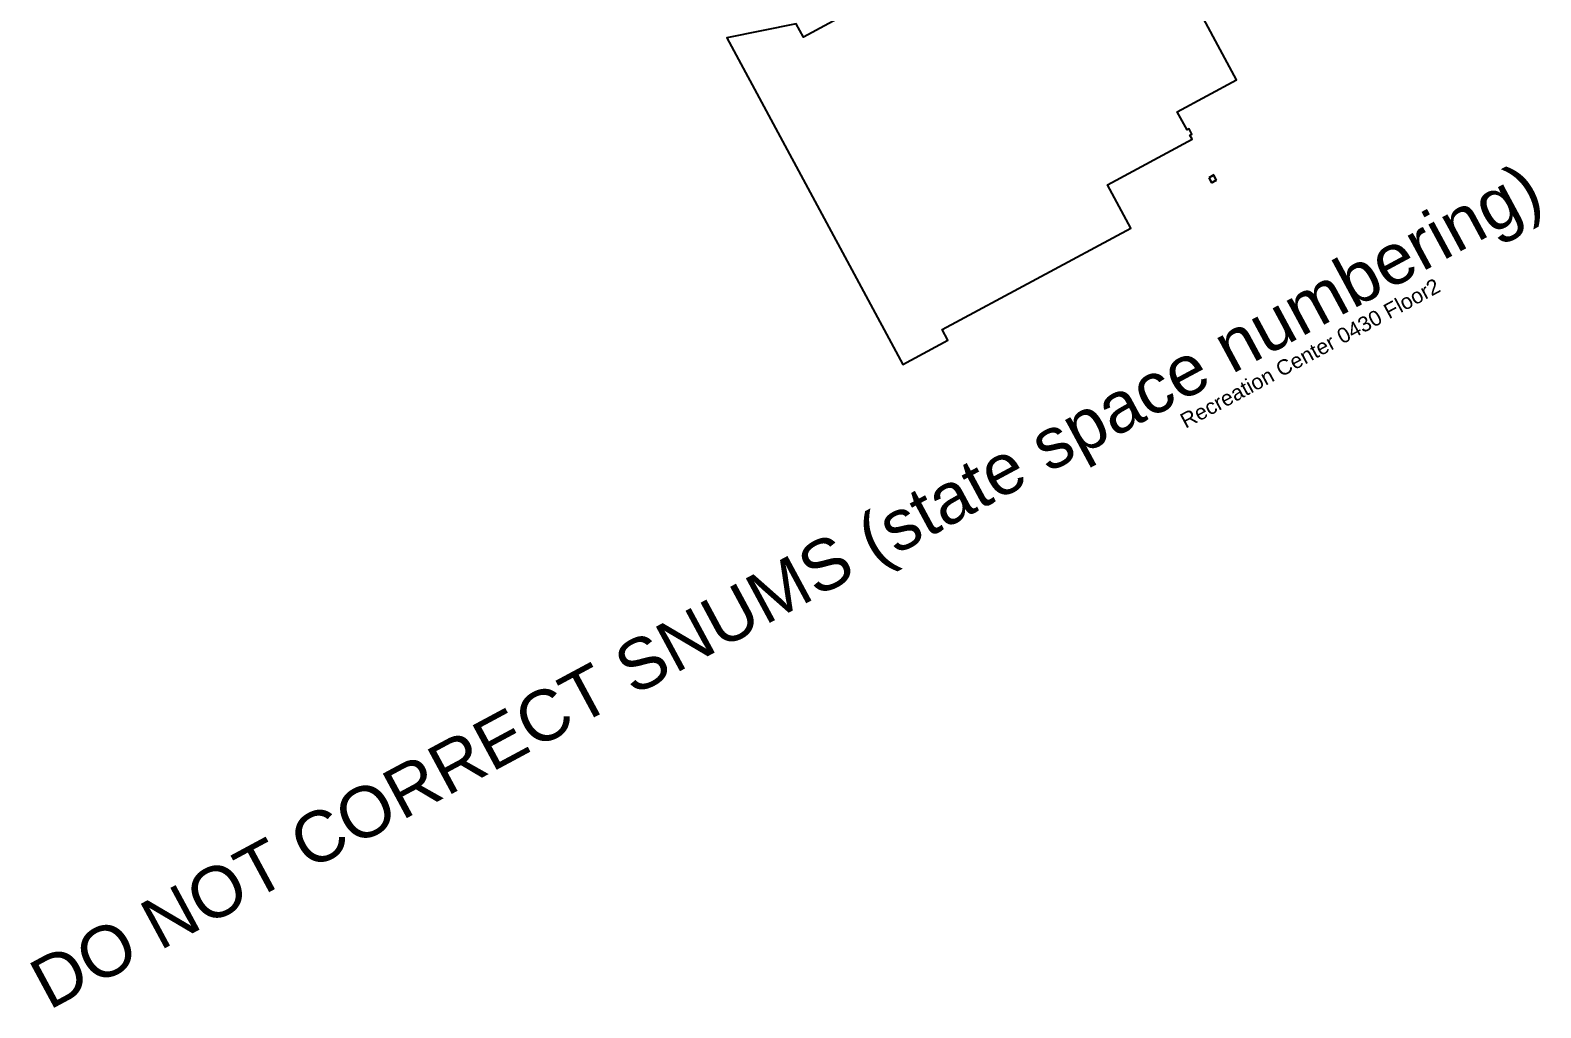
# Model space of a CAD drawing. Header units: inches. Extents: x 69213732 to 69221603, y 27657838 to 27667119.
# Drawn here: x 69214437 to 69221603, y 27657838 to 27662478 of the extents above; entities that cross this region are included whole.
import ezdxf

# ---------------------------------------------------------------- set-up
doc = ezdxf.new("R2010")
doc.units = ezdxf.units.IN
doc.header["$LTSCALE"] = 100
doc.header["$MEASUREMENT"] = 0
for name, color, linetype in [('A-ROOF', 2, 'CONTINUOUS'), ('A-TTLB', 4, 'CONTINUOUS'), ('A-WALL', 5, 'CONTINUOUS')]:
    doc.layers.add(name, color=color, linetype=linetype)
doc.styles.add('TITLE', font='arial.ttf', dxfattribs={"height": 72})

msp = doc.modelspace()

# ---------------------------------------------------------------- linework, layer by layer
at = {"layer": 'A-ROOF'}
msp.add_lwpolyline([(69218183.3, 27663398.1), (69218348, 27662573.1), (69218346.8, 27662572.4), (69218345.8, 27662574.2), (69218105.4, 27662444.8), (69218071.2, 27662508.3), (69217741.5, 27662442.5), (69218576.4, 27660891), (69218790.5, 27661006.2), (69218763.2, 27661056.8), (69219658.3, 27661538.5), (69219547.2, 27661745), (69219949, 27661961.2), (69219938.8, 27661980.2), (69219947.8, 27661985), (69219934.5, 27662009.7), (69219925.1, 27662004.6), (69219878.4, 27662091.3), (69220159.8, 27662242.8), (69219233.8, 27663963.4)], dxfattribs=at)
at = {"layer": 'A-WALL'}
for p, q in [((69220052.1, 27661791.3), (69220027.4, 27661778)), ((69220027.4, 27661778), (69220040.7, 27661753.4)), ((69220051.5, 27661789.3), (69220029.4, 27661777.4)), ((69220029.4, 27661777.4), (69220041.3, 27661755.4)), ((69220040.7, 27661753.4), (69220065.3, 27661766.6)), ((69220041.3, 27661755.4), (69220063.3, 27661767.3)), ((69220063.3, 27661767.3), (69220051.5, 27661789.3)), ((69220065.3, 27661766.6), (69220052.1, 27661791.3))]:
    msp.add_line(p, q, dxfattribs=at)

# ---------------------------------------------------------------- texts
at = {"layer": 'A-TTLB', "style": 'TITLE'}
for s, height, p in [('DO NOT CORRECT SNUMS (state space numbering)', 240, (69214526.6, 27657824.8)), ('Recreation Center 0430 Floor2', 72, (69219917.7, 27660586.3))]:
    msp.add_text(s, height=height, rotation=28.28965, dxfattribs=at).set_placement(p)

doc.saveas('drawing.dxf')
